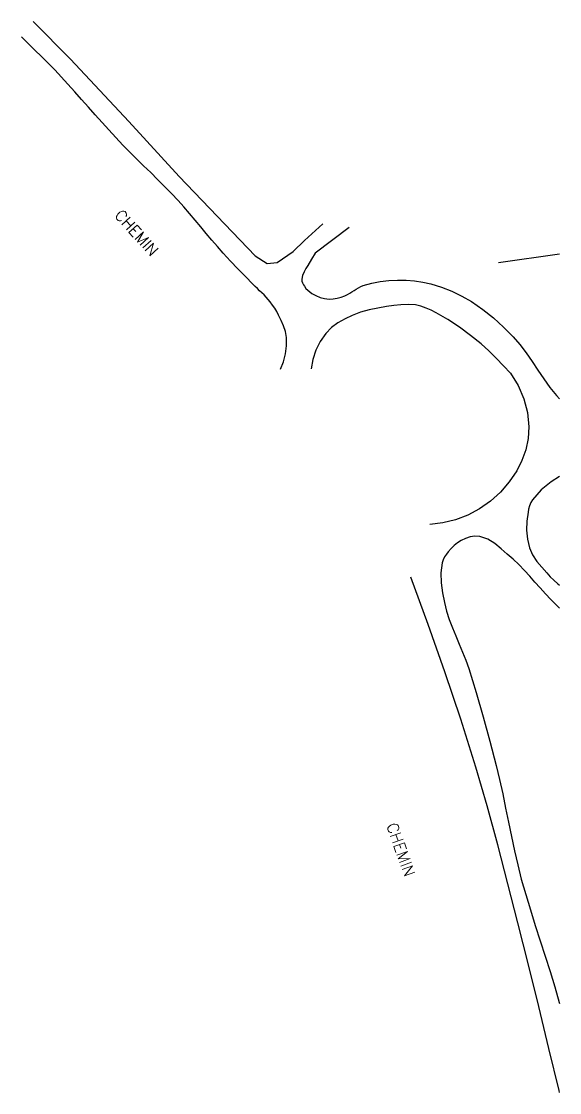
# Model space of a CAD drawing. Header units: millimetres. Extents: x 126011 to 127000, y 153000 to 153846.
# Drawn here: x 126915.9 to 127000, y 153269.7 to 153437 of the extents above; entities that cross this region are included whole.
import ezdxf

# ---------------------------------------------------------------- set-up
doc = ezdxf.new("R2010")
doc.units = ezdxf.units.MM
for name, color, linetype in [('W0017', 7, 'CONTINUOUS'), ('W0101', 7, 'CONTINUOUS'), ('W0989', 7, 'CONTINUOUS')]:
    doc.layers.add(name, color=color, linetype=linetype)
doc.styles.get("Standard").update_dxf_attribs({"font": 'romans.shx', "width": 0.85})

msp = doc.modelspace()

# ---------------------------------------------------------------- linework, layer by layer
at = {"layer": 'W0017'}
for points in [[(126917.72, 153437.05), (126923.57, 153431.15), (126932.71, 153421.43), (126940.54, 153412.83), (126952.41, 153400.45), (126954.29, 153399.22), (126955.86, 153399.39), (126958.38, 153401.1), (126960.12, 153402.8), (126963, 153405.44), (126963, 153405.44)], [(126956.38, 153382.7), (126956.86, 153383.88), (126957.17, 153385.12), (126957.33, 153386.39), (126957.32, 153387.67), (126957.16, 153388.6), (126956.87, 153389.49), (126956.5, 153390.34), (126956.1, 153391.17), (126955.81, 153391.71), (126955.5, 153392.23), (126955.15, 153392.74), (126954.78, 153393.22), (126954.47, 153393.6), (126954.14, 153393.96), (126953.81, 153394.31), (126953.46, 153394.65), (126953.11, 153394.98), (126952.77, 153395.32), (126952.42, 153395.65), (126952.08, 153396), (126950.91, 153397.2), (126949.74, 153398.41), (126948.58, 153399.62), (126947.44, 153400.85), (126946.54, 153401.86), (126945.66, 153402.89), (126944.79, 153403.93), (126943.93, 153404.97), (126943.06, 153406.01), (126942.19, 153407.04), (126941.3, 153408.07), (126940.39, 153409.07), (126939.34, 153410.18), (126938.27, 153411.28), (126937.19, 153412.35), (126936.1, 153413.42), (126935, 153414.49), (126933.91, 153415.56), (126932.83, 153416.64), (126931.77, 153417.74), (126930.67, 153418.91), (126929.58, 153420.09), (126928.51, 153421.28), (126927.44, 153422.47), (126926.37, 153423.66), (126925.3, 153424.86), (126924.23, 153426.05), (126923.16, 153427.24), (126921.11, 153429.48), (126915.9, 153434.66), (126915.9, 153434.66), (126915.9, 153434.66), (126915.9, 153434.66)], [(126967.1, 153404.83), (126967.1, 153404.83), (126961.81, 153400.85), (126961.81, 153400.85), (126961.81, 153400.85), (126961.81, 153400.85), (126961.81, 153400.85), (126961.81, 153400.85), (126961.81, 153400.85), (126961.81, 153400.85), (126961.81, 153400.85), (126961.21, 153399.9), (126960.64, 153398.92), (126960.36, 153398.43), (126960.06, 153397.93), (126959.82, 153397.38), (126959.71, 153396.79), (126959.74, 153396.48), (126959.83, 153396.19), (126959.97, 153395.92), (126960.12, 153395.67), (126960.36, 153395.34), (126960.64, 153395.05), (126960.95, 153394.78), (126961.28, 153394.55), (126961.91, 153394.22), (126962.57, 153393.94), (126963.26, 153393.76), (126963.98, 153393.67), (126964.62, 153393.69), (126965.25, 153393.81), (126965.86, 153393.99), (126966.46, 153394.2), (126966.84, 153394.37), (126967.2, 153394.57), (126967.55, 153394.78), (126967.89, 153395.01), (126968.23, 153395.24), (126968.58, 153395.45), (126968.95, 153395.64), (126969.33, 153395.8), (126970.64, 153396.17), (126971.98, 153396.41), (126973.33, 153396.56), (126974.69, 153396.62), (126976, 153396.61), (126977.31, 153396.52), (126978.61, 153396.34), (126979.9, 153396.06), (126981.56, 153395.54), (126983.18, 153394.9), (126984.75, 153394.14), (126986.26, 153393.28), (126988.01, 153392.07), (126989.67, 153390.74), (126991.24, 153389.3), (126992.73, 153387.8), (126993.81, 153386.57), (126994.8, 153385.26), (126995.72, 153383.92), (126996.61, 153382.56), (126997.52, 153381.2), (126998.48, 153379.87), (126999.52, 153378.6), (127000, 153378.1)], [(126992.35, 153382.09), (126991.22, 153383.25), (126990.11, 153384.43), (126988.96, 153385.58), (126987.76, 153386.66), (126986.08, 153388), (126984.36, 153389.28), (126982.56, 153390.47), (126980.69, 153391.53), (126979.93, 153391.92), (126979.15, 153392.27), (126978.34, 153392.56), (126977.49, 153392.75), (126976.35, 153392.84), (126975.21, 153392.79), (126974.08, 153392.65), (126972.97, 153392.49), (126971.61, 153392.26), (126970.25, 153391.99), (126968.9, 153391.62), (126967.6, 153391.12), (126966.47, 153390.59), (126965.37, 153389.97), (126964.34, 153389.22), (126963.45, 153388.31), (126962.57, 153387.06), (126961.89, 153385.7), (126961.42, 153384.25), (126961.16, 153382.75)], [(126992.35, 153382.09), (126993.53, 153380.18), (126994.41, 153378.11), (126994.97, 153375.94), (126995.2, 153373.71), (126995.11, 153371.9), (126994.73, 153370.14), (126994.11, 153368.45), (126993.31, 153366.85), (126992.14, 153365.1), (126990.77, 153363.52), (126989.2, 153362.11), (126987.48, 153360.91), (126985.67, 153359.94), (126983.75, 153359.2), (126981.75, 153358.7), (126979.71, 153358.44)], [(127000, 153365.96), (126998.66, 153365.13), (126997.1, 153363.85), (126995.76, 153362.33), (126995.49, 153361.87), (126995.29, 153361.38), (126995.16, 153360.87), (126995.07, 153360.36), (126994.9, 153358.98), (126994.85, 153357.59), (126994.96, 153356.19), (126995.29, 153354.82), (126995.78, 153353.71), (126996.45, 153352.7), (126997.21, 153351.78), (126997.99, 153350.89), (126998.53, 153350.3), (126999.11, 153349.74), (126999.71, 153349.2), (127000, 153348.96)], [(127000, 153345.41), (126998.65, 153346.75), (126997.8, 153347.63), (126996.97, 153348.54), (126996.15, 153349.46), (126995.33, 153350.38), (126994.5, 153351.29), (126993.65, 153352.19), (126992.75, 153353.04), (126991.82, 153353.85), (126990.88, 153354.66), (126989.89, 153355.49), (126988.77, 153356.19), (126987.52, 153356.6), (126986.76, 153356.64), (126986.01, 153356.51), (126985.3, 153356.26), (126984.64, 153355.95), (126984.06, 153355.6), (126983.53, 153355.18), (126983.05, 153354.71), (126982.61, 153354.2), (126982.31, 153353.81), (126982.03, 153353.39), (126981.79, 153352.94), (126981.63, 153352.46), (126981.43, 153350.9), (126981.49, 153349.33), (126981.71, 153347.79), (126982.01, 153346.29), (126982.34, 153344.94), (126982.76, 153343.62), (126983.25, 153342.33), (126983.78, 153341.05), (126984.32, 153339.79), (126984.85, 153338.52), (126985.36, 153337.25), (126985.81, 153335.95), (126986.98, 153332.19), (126988.07, 153328.41), (126989.1, 153324.61), (126990.08, 153320.8), (126990.61, 153318.6), (126991.11, 153316.38), (126991.57, 153314.16), (126992.03, 153311.94), (126992.48, 153309.71), (126992.96, 153307.49), (126993.47, 153305.28), (126994.02, 153303.08), (126994.7, 153300.65), (126995.43, 153298.24), (126996.19, 153295.83), (126996.98, 153293.44), (126997.76, 153291.04), (126998.53, 153288.64), (126999.27, 153286.23), (126999.95, 153283.81), (127000, 153283.61)], [(127000, 153269.72), (126999.92, 153270.05), (126998.34, 153276.6), (126996.76, 153283.15), (126995.15, 153289.69), (126993.5, 153296.22), (126991.93, 153302.32), (126990.33, 153308.42), (126988.68, 153314.5), (126986.9, 153320.55), (126984.55, 153328.03), (126982.07, 153335.46), (126979.48, 153342.86), (126976.77, 153350.21)]]:
    msp.add_lwpolyline(points, dxfattribs=at)
at = {"layer": 'W0101'}
msp.add_lwpolyline([(127000, 153400.71), (126990.43, 153399.31), (126990.43, 153399.31)], dxfattribs=at)

# ---------------------------------------------------------------- texts
at = {"layer": 'W0989'}
for rotation, p in [(312.0461, (126930.34, 153406.67)), (289.6198, (126972.92, 153311.47))]:
    msp.add_text('CHEMIN', height=1.75, rotation=rotation, dxfattribs=at).set_placement(p)

doc.saveas('drawing.dxf')
